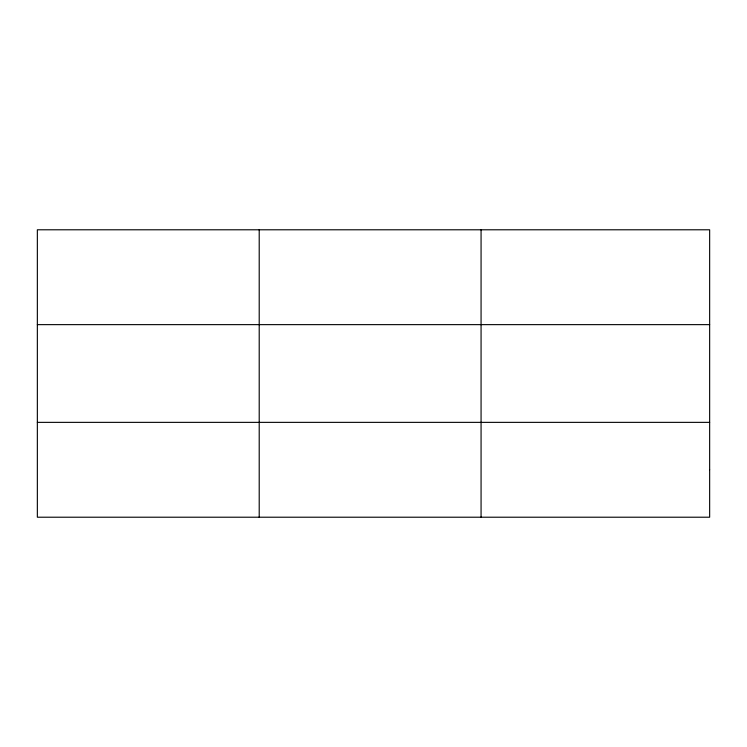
<?xml version="1.0" encoding="UTF-8"?>
<svg xmlns="http://www.w3.org/2000/svg" width="747" height="747" viewBox="0 0 747 747"><rect width="100%" height="100%" fill="white"/><g stroke="black" fill="none" stroke-linecap="round" stroke-linejoin="round"><path stroke-width="1.12" d="M259.209 229.787L259.209 517.213M481.068 229.787L481.068 517.213M37.35 324.637L709.65 324.637M37.35 422.363L709.65 422.363M709.65 469.788L709.65 517.213L37.35 517.213L37.35 229.787L709.65 229.787L709.65 469.788"/></g></svg>
